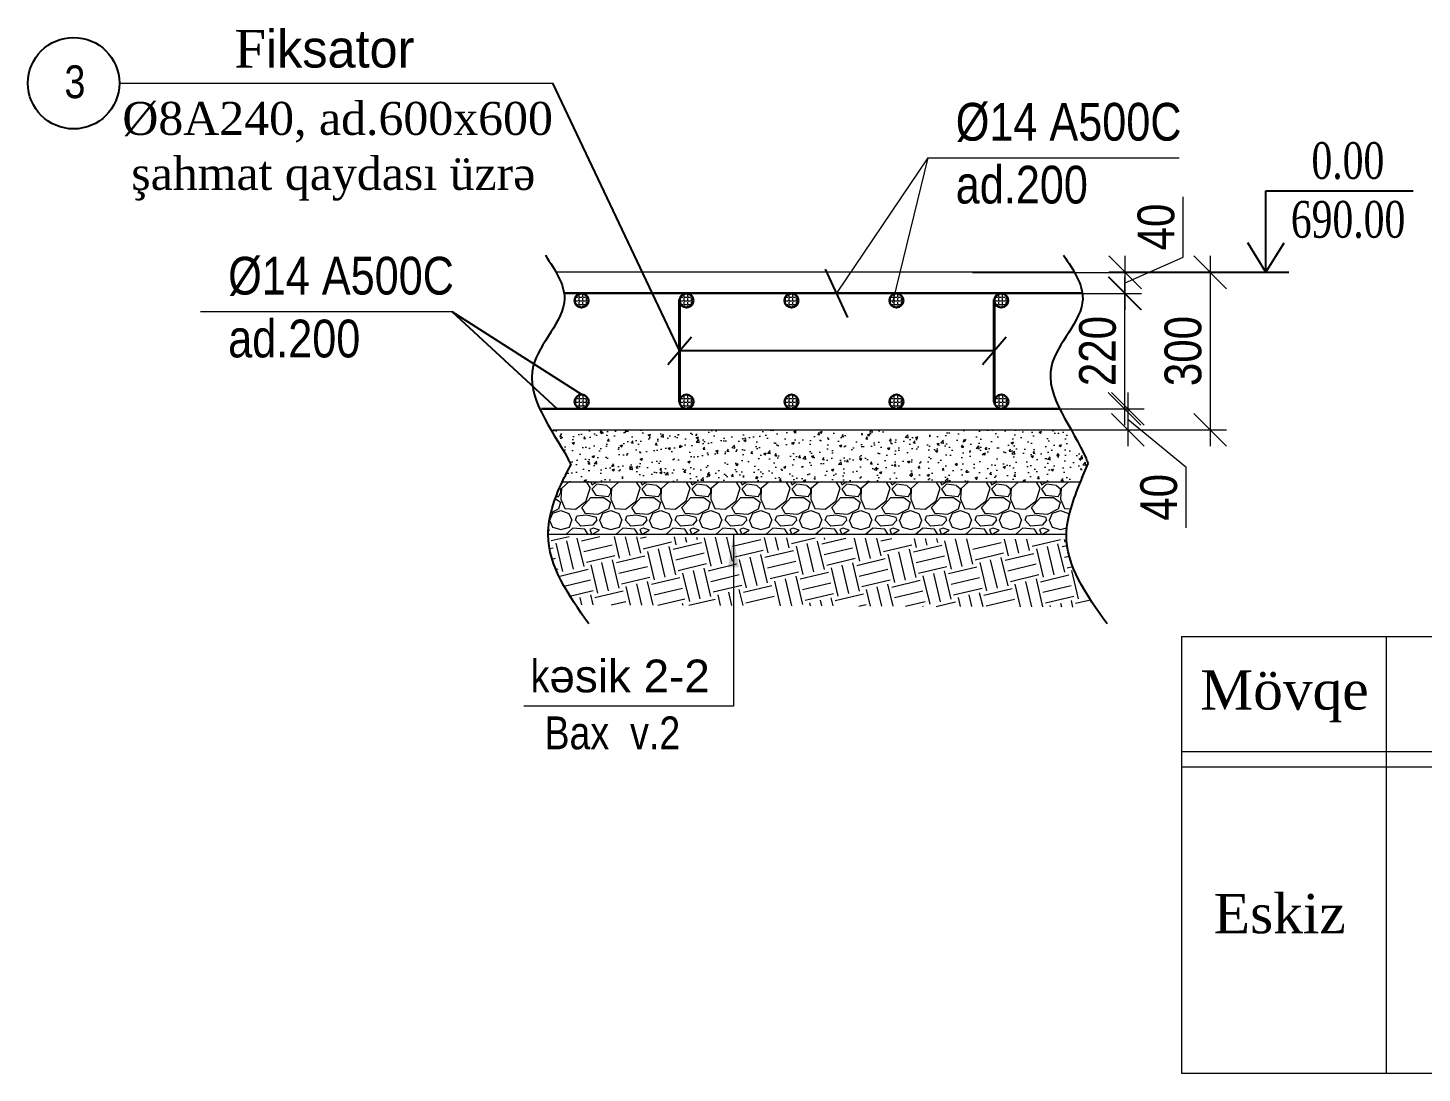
# Model space of a CAD drawing. Header units: millimetres. Extents: x 1067644 to 1117794, y -913136 to -692535.
# Drawn here: x 1099853 to 1110484, y -769873 to -761903 of the extents above; entities that cross this region are included whole.
import ezdxf

# ---------------------------------------------------------------- set-up
doc = ezdxf.new("R2010")
doc.units = ezdxf.units.MM
doc.layers.add('Annotation - Text', color=7, linetype='Continuous')
doc.layers.add('Text', color=7, linetype='Continuous')
doc.layers.add('xett', color=7, linetype='Continuous', lineweight=0)
doc.styles.add('400', font='times.ttf', dxfattribs={"width": 0.75, "height": 300})
doc.styles.add('A3_Times_AzLat', font='A3TI(LA).TTF')
doc.styles.get("Standard").update_dxf_attribs({"font": 'a3ar(la).ttf'})
doc.styles.add('Times New  Roman', font='times.ttf')
doc.styles.add('yazitipi', font='ARIALN.TTF')
doc.dimstyles.new('sevda', dxfattribs={"dimscale": 100, "dimtxt": 2.8, "dimasz": 2.5, "dimexe": 1.25, "dimexo": 0.625, "dimtad": 1, "dimtxsty": 'yazitipi', "dimblk": 'OBLIQUE', "dimcen": 2.5, "dimdle": 1.25, "dimclrd": 253, "dimclre": 253, "dimclrt": 73, "dimaunit": 1, "dimadec": 3, "dimazin": 0, "dimtfac": 1, "dimtmove": 1, "dimatfit": 3, "dimfxl": 1, "dimlwd": 13, "dimlwe": 13, "dimarcsym": 0})

# ---------------------------------------------------------------- blocks, each defined once
blk = doc.blocks.new('_Oblique')
at = {"color": 0, "linetype": 'ByBlock', "lineweight": -2}
blk.add_line((-0.5, -0.5), (0.5, 0.5), dxfattribs=at)
blk = doc.blocks.new('*D58')
at = {"color": 253, "lineweight": 13, "ltscale": 15, "transparency": 16777216}
for p, q in [((1108867, -763642), (1108867, -765092)), ((1107056, -763767), (1108992, -763767)), ((1107438, -764967), (1108992, -764967))]:
    blk.add_line(p, q, dxfattribs=at)
at = {"layer": 'Defpoints', "color": 0, "ltscale": 15, "transparency": 16777216}
for p in [(1106994, -763767), (1107376, -764967), (1108867, -764967)]:
    blk.add_point(p, dxfattribs=at)
at = {"color": 253, "lineweight": 13, "ltscale": 15, "transparency": 16777216, "xscale": 250, "yscale": 250, "zscale": 250}
for p, rotation in [((1108867, -763767), 90), ((1108867, -764967), 270)]:
    blk.add_blockref('_Oblique', p, dxfattribs=dict(at, rotation=rotation))
at = {"color": 73, "ltscale": 15, "transparency": 16777216, "insert": (1108662, -764367), "char_height": 280, "attachment_point": 5, "rotation": 90, "style": 'yazitipi'}
blk.add_mtext('300', dxfattribs=at)
blk = doc.blocks.new('*D59')
at = {"color": 253, "lineweight": 13, "ltscale": 15, "transparency": 16777216}
for p, q in [((1108662, -763652), (1108662, -763190)), ((1108219, -764052), (1108219, -763642)), ((1108219, -763847), (1108662, -763652)), ((1107680, -763767), (1108344, -763767)), ((1107684, -763927), (1108344, -763927))]:
    blk.add_line(p, q, dxfattribs=at)
at = {"layer": 'Defpoints', "color": 0, "ltscale": 15, "transparency": 16777216}
for p in [(1107617, -763767), (1108219, -763767), (1107621, -763927)]:
    blk.add_point(p, dxfattribs=at)
at = {"color": 253, "lineweight": 13, "ltscale": 15, "transparency": 16777216, "xscale": 250, "yscale": 250, "zscale": 250}
for p, rotation in [((1108219, -763767), 90), ((1108219, -763927), 270)]:
    blk.add_blockref('_Oblique', p, dxfattribs=dict(at, rotation=rotation))
at = {"color": 73, "ltscale": 15, "transparency": 16777216, "insert": (1108456, -763421), "char_height": 280, "attachment_point": 5, "rotation": 90, "style": 'yazitipi'}
blk.add_mtext('40', dxfattribs=at)
blk = doc.blocks.new('*D60')
at = {"color": 253, "lineweight": 13, "ltscale": 15, "transparency": 16777216}
for p, q in [((1108240, -764682), (1108240, -765092)), ((1107633, -764807), (1108365, -764807)), ((1108240, -764887), (1108682, -765251)), ((1107608, -764967), (1108365, -764967)), ((1108682, -765251), (1108682, -765714))]:
    blk.add_line(p, q, dxfattribs=at)
at = {"layer": 'Defpoints', "color": 0, "ltscale": 15, "transparency": 16777216}
for p in [(1107570, -764807), (1107546, -764967), (1108240, -764967)]:
    blk.add_point(p, dxfattribs=at)
at = {"color": 253, "lineweight": 13, "ltscale": 15, "transparency": 16777216, "xscale": 250, "yscale": 250, "zscale": 250}
for p, rotation in [((1108240, -764807), 90), ((1108240, -764967), 270)]:
    blk.add_blockref('_Oblique', p, dxfattribs=dict(at, rotation=rotation))
at = {"color": 73, "ltscale": 15, "transparency": 16777216, "insert": (1108477, -765483), "char_height": 280, "attachment_point": 5, "rotation": 90, "style": 'yazitipi'}
blk.add_mtext('40', dxfattribs=at)
blk = doc.blocks.new('*D61')
at = {"color": 253, "lineweight": 13, "ltscale": 15, "transparency": 16777216}
for p, q in [((1108215, -763802), (1108215, -764932)), ((1108072, -763927), (1108340, -763927)), ((1108072, -764807), (1108340, -764807))]:
    blk.add_line(p, q, dxfattribs=at)
at = {"layer": 'Defpoints', "color": 0, "ltscale": 15, "transparency": 16777216}
for p in [(1108010, -763927), (1108010, -764807), (1108215, -764807)]:
    blk.add_point(p, dxfattribs=at)
at = {"color": 253, "lineweight": 13, "ltscale": 15, "transparency": 16777216, "xscale": 250, "yscale": 250, "zscale": 250}
for p, rotation in [((1108215, -763927), 90), ((1108215, -764807), 270)]:
    blk.add_blockref('_Oblique', p, dxfattribs=dict(at, rotation=rotation))
at = {"color": 73, "ltscale": 15, "transparency": 16777216, "insert": (1108010, -764367), "char_height": 280, "attachment_point": 5, "rotation": 90, "style": 'yazitipi'}
blk.add_mtext('220', dxfattribs=at)

msp = doc.modelspace()

# ---------------------------------------------------------------- hatches: boundary and pattern name
at = {"lineweight": 9, "ltscale": 15}
h = msp.add_hatch(dxfattribs=at)
h.set_pattern_fill('ANGLE', color=256, scale=4)
h.set_pattern_definition([(0, (-2920196.903, 2275803.08), (0, 27.94), [20.32, -7.62]), (90, (-2920196.903, 2275803.08), (-27.94, 2e-15), [20.32, -7.62])])
edge = h.paths.add_edge_path()
edge.add_arc((1104075.003, -763981.652), 53.535, 0, 360)
h = msp.add_hatch(dxfattribs=at)
h.set_pattern_fill('ANGLE', color=256, scale=4)
h.set_pattern_definition([(0, (-2919396.903, 2275803.08), (0, 27.94), [20.32, -7.62]), (90, (-2919396.903, 2275803.08), (-27.94, 2e-15), [20.32, -7.62])])
edge = h.paths.add_edge_path()
edge.add_arc((1104875.003, -763981.652), 53.535, 0, 360)
h = msp.add_hatch(dxfattribs=at)
h.set_pattern_fill('ANGLE', color=256, scale=4)
h.set_pattern_definition([(0, (-2918596.903, 2275803.08), (0, 27.94), [20.32, -7.62]), (90, (-2918596.903, 2275803.08), (-27.94, 2e-15), [20.32, -7.62])])
edge = h.paths.add_edge_path()
edge.add_arc((1105675.003, -763981.652), 53.535, 0, 360)
h = msp.add_hatch(dxfattribs=at)
h.set_pattern_fill('ANGLE', color=256, scale=4)
h.set_pattern_definition([(0, (-2917796.903, 2275803.08), (0, 27.94), [20.32, -7.62]), (90, (-2917796.903, 2275803.08), (-27.94, 2e-15), [20.32, -7.62])])
edge = h.paths.add_edge_path()
edge.add_arc((1106475.003, -763981.652), 53.535, 0, 360)
h = msp.add_hatch(dxfattribs=at)
h.set_pattern_fill('ANGLE', color=256, scale=4)
h.set_pattern_definition([(0, (-2916996.903, 2275803.08), (0, 27.94), [20.32, -7.62]), (90, (-2916996.903, 2275803.08), (-27.94, 2e-15), [20.32, -7.62])])
edge = h.paths.add_edge_path()
edge.add_arc((1107275.003, -763981.652), 53.535, 0, 360)
h = msp.add_hatch(dxfattribs=at)
h.set_pattern_fill('ANGLE', color=256, scale=4)
h.set_pattern_definition([(0, (-2920196.313, 2275031.74), (0, 27.94), [20.32, -7.62]), (90, (-2920196.313, 2275031.74), (-27.94, 2e-15), [20.32, -7.62])])
edge = h.paths.add_edge_path()
edge.add_arc((1104075.592, -764752.991), 53.535, 0, 360)
h = msp.add_hatch(dxfattribs=at)
h.set_pattern_fill('ANGLE', color=256, scale=4)
h.set_pattern_definition([(0, (-2919396.313, 2275031.74), (0, 27.94), [20.32, -7.62]), (90, (-2919396.313, 2275031.74), (-27.94, 2e-15), [20.32, -7.62])])
edge = h.paths.add_edge_path()
edge.add_arc((1104875.592, -764752.991), 53.535, 0, 360)
h = msp.add_hatch(dxfattribs=at)
h.set_pattern_fill('ANGLE', color=256, scale=4)
h.set_pattern_definition([(0, (-2918596.313, 2275031.74), (0, 27.94), [20.32, -7.62]), (90, (-2918596.313, 2275031.74), (-27.94, 2e-15), [20.32, -7.62])])
edge = h.paths.add_edge_path()
edge.add_arc((1105675.592, -764752.991), 53.535, 0, 360)
h = msp.add_hatch(dxfattribs=at)
h.set_pattern_fill('ANGLE', color=256, scale=4)
h.set_pattern_definition([(0, (-2917796.313, 2275031.74), (0, 27.94), [20.32, -7.62]), (90, (-2917796.313, 2275031.74), (-27.94, 2e-15), [20.32, -7.62])])
edge = h.paths.add_edge_path()
edge.add_arc((1106475.592, -764752.991), 53.535, 0, 360)
h = msp.add_hatch(dxfattribs=at)
h.set_pattern_fill('ANGLE', color=256, scale=4)
h.set_pattern_definition([(0, (-2916996.313, 2275031.74), (0, 27.94), [20.32, -7.62]), (90, (-2916996.313, 2275031.74), (-27.94, 2e-15), [20.32, -7.62])])
edge = h.paths.add_edge_path()
edge.add_arc((1107275.592, -764752.991), 53.535, 0, 360)
at = {"lineweight": 5, "ltscale": 5}
h = msp.add_hatch(dxfattribs=at)
h.set_pattern_fill('AR-CONC', color=4)
h.set_pattern_definition([(50, (49306.65, 3199.1), (182.184669, -15.939086), [19.05, -209.55]), (355, (49306.65, 3199.1), (-35.243421, 191.056845), [15.24, -167.640584]), (100.451445, (49321.83, 3197.77), (146.941247, 175.117752), [16.19001, -178.090245]), (46.1842, (49306.65, 3249.9), (271.07904, -42.042328), [28.575, -314.325]), (96.635558, (49329.24, 3246.4), (237.404134, 247.426125), [24.285023, -267.13561]), (351.18415, (49306.65, 3249.9), (237.404134, 247.426125), [22.85997, -251.45973]), (21, (49332.05, 3237.2), (151.614391, -102.265198), [19.05, -209.55]), (326, (49332.05, 3237.2), (61.802028, 184.187966), [15.24, -167.64]), (71.451445, (49344.69, 3228.68), (213.41642, 81.92277), [16.19001, -178.089938]), (37.5, (49306.65, 3199.1), (3.0886033, 84.555039), [0, -165.608, 0, -170.18, 0, -168.275]), (7.5, (49306.65, 3199.1), (66.8196625, 100.180575), [0, -97.028, 0, -161.798, 0, -64.135]), (327.5, (49250.01, 3199.1), (135.590595, -5.728744), [0, -63.5, 0, -198.12, 0, -262.89]), (317.5, (49224.61, 3199.1), (148.129181, 25.426491), [0, -82.55, 0, -131.572, 0, -186.69])])
h.paths.add_polyline_path([(1107878.411, -765366.525), (1107910.718, -765300.452), (1107942.834, -765238.515), (1107913.243, -765166.592), (1107885.709, -765109.247), (1107855.016, -765051.687), (1107822.458, -764993.966), (1107806.735, -764966.525), (1103855.096, -764966.525), (1103887.246, -765022.844), (1103915.17, -765073.294), (1103941.295, -765123.606), (1103964.754, -765173.743), (1103991.151, -765238.574), (1103964.329, -765290.161), (1103935.01, -765348.989), (1103926.981, -765366.525)])
h = msp.add_hatch(dxfattribs=at)
h.set_pattern_fill('GRAVEL', color=161, scale=15)
h.set_pattern_definition([(228.0127875, (49580.972, 3580.102), (-3048.00000024, -3428.9999998), [51.25822, -5074.57255]), (184.969741, (49546.682, 3542.002), (4571.9999982, 381.0000217), [87.96071, -8708.10733]), (132.510447, (49459.052, 3534.382), (3810.0000016, -4190.99999854), [62.02223, -6140.20842]), (267.273689, (49310.462, 3439.132), (381.0000008, 7619.99999996), [80.10068, -7929.96561]), (292.8336542, (49306.652, 3359.122), (-1905.00000016, 4571.99999993), [78.54505, -7775.97116]), (357.273689, (49337.132, 3286.732), (-7619.99999996, 381.0000008), [80.10068, -7929.96561]), (37.6942405, (49417.142, 3282.922), (-4952.99999978, -3810.00000029), [105.92905, -10486.9673]), (72.2553284, (49500.962, 3347.692), (2667.00000072, 8381.99999977), [100.00793, -9900.78849]), (121.4295656, (49531.442, 3442.942), (-3048.00000043, 4952.99999973), [80.37195, -7956.83185]), (175.2363583, (49489.532, 3511.522), (4190.99999994, -381.00000066), [91.75699, -4496.09054]), (222.3974378, (49398.092, 3519.142), (-4571.99999985, -4191.00000016), [118.66169, -11747.51588]), (138.8140748, (49687.652, 3435.322), (-2666.9999998, 2286.0000002), [40.50068, -4009.58487]), (171.4692344, (49657.172, 3461.992), (4953.00000013, -761.99999914), [77.0523, -7628.19585]), (225, (49580.97, 3473.42), (-5e-14, -381), [53.8814, -484.93397]), (203.1985905, (49554.3, 3519.14), (1905, 761.9999999), [29.0162, -2872.59336]), (291.8014095, (49527.63, 3507.71), (-381, 1143), [41.03484, -2010.71295]), (30.9637565, (49542.87, 3469.61), (1143, 762), [66.64795, -2154.94472]), (161.565051, (49600.02, 3503.9), (762, -381), [48.19307, -1156.63472]), (16.3895403, (49306.652, 3507.712), (3810, 1143), [67.5132, -6683.824]), (70.346176, (49371.422, 3526.762), (-1524.00000014, -4190.99999995), [56.63984, -5607.33235]), (293.1985905, (49600.02, 3580.1), (-761.9999999, 1905), [58.03201, -2843.57754]), (343.6104597, (49622.882, 3526.762), (-3810.00000008, 1142.99999973), [67.5132, -6683.824]), (339.4439548, (49306.65, 3271.49), (-1905, 762), [65.10528, -3190.16015]), (294.7751406, (49367.612, 3248.632), (-1905.00000227, 4190.99999897), [54.55082, -5400.53901]), (66.8014095, (49603.83, 3199.1), (761.9999999, 1905), [58.03202, -2843.57754]), (17.3540246, (49626.692, 3252.442), (-4952.9999999, -1524.00000032), [63.86741, -6322.8564]), (69.4439548, (49417.14, 3199.1), (-762, -1905), [32.55264, -3222.71279]), (101.3099325, (49580.97, 3199.1), (-381, 1524), [19.42719, -1923.29924]), (165.9637565, (49577.16, 3218.15), (1143, -381), [78.54506, -1492.35819]), (186.009006, (49500.962, 3237.202), (3809.99999998, 381.0000002), [72.79005, -7206.20473]), (303.6900675, (49542.87, 3435.32), (-381, 762), [54.94858, -1318.76645]), (353.1572266, (49573.352, 3389.602), (6477.00000004, -761.99999966), [95.93351, -9497.40136]), (60.945396, (49668.602, 3378.172), (-1524, -2667), [39.22624, -3883.40885]), (90, (49687.65, 3412.46), (-381, 381), [22.86, -358.14]), (120.2564372, (49493.342, 3248.632), (1523.9999998, -2667.0000001), [52.93004, -5240.09112]), (48.0127875, (49466.672, 3294.352), (3048.00000025, 3428.9999998), [102.51643, -5023.31433]), (0, (49535.25, 3370.55), (381, 381), [99.06, -281.94]), (325.3048465, (49634.312, 3370.552), (3810.00000144, -2666.99999794), [60.24143, -5963.89751]), (254.054604, (49683.84, 3336.26), (-381, -1524), [55.47436, -2718.24751]), (207.6459754, (49668.602, 3282.922), (-7239.00000027, -3809.9999995), [90.32176, -8941.86966]), (175.4260787, (49588.592, 3241.012), (-4953, 381), [95.55442, -9459.87697])])
h.paths.add_polyline_path([(1103926.834, -765366.525), (1103913.795, -765394.739), (1103895.611, -765437.242), (1103878.76, -765480.457), (1103863.518, -765524.225), (1103850.157, -765568.388), (1103838.952, -765612.788), (1103830.178, -765657.267), (1103824.109, -765701.667), (1103821.018, -765745.83), (1103821.089, -765766.525), (1107772.602, -765766.525), (1107772.756, -765743.242), (1107775.356, -765705.576), (1107780.14, -765667.727), (1107786.939, -765629.794), (1107795.583, -765591.875), (1107805.901, -765554.067), (1107817.722, -765516.468), (1107830.878, -765479.178), (1107845.198, -765442.293), (1107860.511, -765405.912), (1107876.647, -765370.132), (1107878.372, -765366.525)])
at = {"layer": 'Annotation - Text', "lineweight": 5, "ltscale": 20}
h = msp.add_hatch(dxfattribs=at)
h.set_pattern_fill('EARTH', color=253, scale=35, angle=-76.6397816)
h.set_pattern_definition([(283.360218, (49306.65, 3199.1), (267.590996, -164.8793), [222.25, -222.25]), (283.360218, (49387.74, 3218.36), (267.590996, -164.8793), [222.25, -222.25]), (283.360218, (49468.83, 3237.62), (267.590996, -164.8793), [222.25, -222.25]), (13.360218, (49502.28, 3217), (164.8793, 267.590996), [222.25, -222.25]), (13.360218, (49521.54, 3135.92), (164.8793, 267.590996), [222.25, -222.25]), (13.360218, (49540.8, 3054.83), (164.8793, 267.590996), [222.25, -222.25])])
h.paths.add_polyline_path([(1104019.747, -766287.579), (1104029.463, -766302.14), (1107992.871, -766319.789), (1107987.038, -766311.169), (1107964.44, -766276.952), (1107942.477, -766242.646), (1107921.275, -766208.234), (1107900.962, -766173.699), (1107881.666, -766139.023), (1107863.512, -766104.189), (1107846.628, -766069.178), (1107831.141, -766033.973), (1107817.177, -765998.556), (1107804.865, -765962.911), (1107794.33, -765927.018), (1107785.7, -765890.861), (1107779.102, -765854.422), (1107774.663, -765817.684), (1107773.837, -765803.471), (1103821.132, -765778.936), (1103821.169, -765789.602), (1103824.586, -765832.923), (1103831.072, -765875.818), (1103840.424, -765918.316), (1103852.436, -765960.443), (1103866.903, -766002.23), (1103883.622, -766043.705), (1103902.387, -766084.895), (1103922.994, -766125.83), (1103945.238, -766166.537), (1103968.915, -766207.045), (1103993.82, -766247.383)])

# ---------------------------------------------------------------- linework, layer by layer
at = {"ltscale": 15}
for p, q in [((1104822.058, -764363.36), (1103856.114, -762324.201)), ((1106104.026, -764111.683), (1105934.403, -763741.367)), ((1108094.317, -763766.525), (1109468.66, -763766.525)), ((1103084.351, -764066.06), (1103889.056, -764806.525)), ((1103084.351, -764066.06), (1104075.592, -764699.456)), ((1104732.306, -764468.911), (1104911.809, -764257.809)), ((1107132.306, -764468.911), (1107311.809, -764257.809)), ((1104822.058, -764363.36), (1107222.058, -764363.36))]:
    msp.add_line(p, q, dxfattribs=at)
at = {"color": 0}
msp.add_line((1109292.424, -763766.525), (1109292.424, -763145.127), dxfattribs=at)
at = {"color": 7}
msp.add_line((1109292.424, -763145.127), (1110416.793, -763145.127), dxfattribs=at)
at = {"lineweight": 40, "ltscale": 15}
for p, q in [((1104822.058, -764752.991), (1104822.058, -763973.729)), ((1107222.058, -764752.991), (1107222.058, -763973.729))]:
    msp.add_line(p, q, dxfattribs=at)
at = {"color": 1, "lineweight": 9, "ltscale": 5}
for p, q in [((1107878.331, -765366.525), (1103926.687, -765366.525)), ((1107772.317, -765766.525), (1103820.673, -765766.525))]:
    msp.add_line(p, q, dxfattribs=at)
at = {"color": 2, "lineweight": 13, "ltscale": 3}
for p, q in [((1108650.08, -766544.219), (1108650.08, -769873.35)), ((1108650.08, -766544.219), (1117269.044, -766544.219)), ((1110213.414, -769873.35), (1110213.414, -766544.219)), ((1108650.08, -767420.03), (1117269.044, -767420.03)), ((1108650.08, -767537.552), (1117269.044, -767537.552)), ((1108650.08, -769873.35), (1117269.044, -769873.35))]:
    msp.add_line(p, q, dxfattribs=at)
at = {"color": 7, "ltscale": 15}
for points in [[(1109292.424, -763766.525), (1109153.822, -763542.181)], [(1109292.424, -763766.525), (1109431.026, -763542.181)]]:
    msp.add_lwpolyline(points, dxfattribs=at)
at = {"color": 3, "lineweight": 15, "ltscale": 15}
for points in [[(1107832.501, -763766.525), (1103880.857, -763766.525)], [(1103855.078, -764966.525), (1107806.722, -764966.525)]]:
    msp.add_lwpolyline(points, dxfattribs=at)
at = {"lineweight": 30, "ltscale": 15}
for points in [[(1107893.299, -763926.525), (1103941.655, -763926.525)], [(1103768.019, -764806.525), (1107719.662, -764806.525)]]:
    msp.add_lwpolyline(points, dxfattribs=at)
at = {"ltscale": 15}
msp.add_circle((1100201.859, -762324.201), 348.829, dxfattribs=at)
at = {"lineweight": 30, "ltscale": 15}
for centre in [(1104075.003, -763981.652), (1104875.003, -763981.652), (1105675.003, -763981.652), (1106475.003, -763981.652), (1107275.003, -763981.652), (1104075.592, -764752.991), (1104875.592, -764752.991), (1105675.592, -764752.991), (1106475.592, -764752.991), (1107275.592, -764752.991)]:
    msp.add_circle(centre, 53.535, dxfattribs=at)
at = {"ltscale": 15}
for points, knots in [([(1103798.69, -763636.988), (1103872.618, -763748.046), (1104062.281, -764032.964), (1103495.625, -764528.619), (1103862.983, -764980.863), (1103986.488, -765217.007), (1103994.45, -765232.229)], [0, 0, 0, 0, 361.980962824, 928.655094944, 1680.73233635, 1732.55207139, 1732.55207139, 1732.55207139, 1732.55207139]), ([(1107750.334, -763636.988), (1107824.563, -763747.915), (1108014.995, -764032.496), (1107439.004, -764532.235), (1107836.055, -764966.255), (1107931.882, -765211.281), (1107936.735, -765223.69)], [0, 0, 0, 0, 361.980962824, 928.655094944, 1680.73233635, 1720.853094364, 1720.853094364, 1720.853094364, 1720.853094364]), ([(1104129.598, -766447.511), (1103975.286, -766227.643), (1103735.58, -765886.103), (1103884.586, -765442.061), (1103971.325, -765276.395), (1103994.45, -765232.229)], [0, 0, 0, 0, 747.78077882, 1161.591063032, 1312.014978697, 1312.014978697, 1312.014978697, 1312.014978697]), ([(1108081.242, -766447.511), (1107924.663, -766226.598), (1107681.435, -765883.435), (1107845.485, -765444.806), (1107917.244, -765270.921), (1107936.735, -765223.69)], [0, 0, 0, 0, 747.78077882, 1161.591063032, 1315.90536417, 1315.90536417, 1315.90536417, 1315.90536417])]:
    msp.add_open_spline(points, degree=3, knots=knots, dxfattribs=at)
at = {"layer": 'xett', "lineweight": 0}
msp.add_line((1106716.03, -762892.427), (1106019.215, -763926.525), dxfattribs=at)
for points in [[(1100550.688, -762324.201), (1100550.688, -762324.201), (1103856.114, -762324.201)], [(1106716.03, -762892.427), (1106444.797, -763995.612)], [(1106716.03, -762892.427), (1106716.03, -762892.427), (1108632.04, -762892.427)], [(1101168.342, -764066.06), (1101168.342, -764066.06), (1103084.351, -764066.06)]]:
    msp.add_lwpolyline(points, dxfattribs=at)

# ---------------------------------------------------------------- texts
at = {"color": 0, "lineweight": 25, "ltscale": 0.5, "char_height": 249.99, "width": 9290.73146, "attachment_point": 1}
for s, insert in [('{\\fArial Narrow|b0|i0|c238|p34;3}', (1100132.029, -762188.373)), ('{\\fArial Narrow|b0|i0|c238|p34;k\\fArial|b0|i0|c238|p34;əsik 2-2}', (1103686.517, -766719.841)), ('{\\fArial Narrow|b0|i0|c238|p34;Bax  v.2}', (1103792.123, -767153.618))]:
    msp.add_mtext(s, dxfattribs=dict(at, insert=insert))
at = {"lineweight": 9, "char_height": 280, "width": 23109.77763, "style": '400'}
for s, insert, attachment_point in [('{\\fTimes New Roman|b0|i0|c238|p18;0.0}0', (1109640.39, -762774.113), 1), ('{\\fTimes New Roman|b0|i0|c238|p18;690.00}', (1110355.503, -763222.54), 3)]:
    msp.add_mtext(s, dxfattribs=dict(at, insert=insert, attachment_point=attachment_point))
at = {"color": 0, "lineweight": 0, "char_height": 300, "attachment_point": 5}
for s, insert in [('{\\fTimes New Roman|b0|i0|c238|p18;Mövqe}', (1109434.648, -766999.88)), ('{\\fTimes New Roman|b0|i0|c238|p18;Eskiz}', (1109398.55, -768658.895))]:
    msp.add_mtext(s, dxfattribs=dict(at, insert=insert))
at = {"layer": 'Text', "ltscale": 30, "insert": (1101426.302, -762209.46), "char_height": 287.5392, "attachment_point": 7, "style": 'A3_Times_AzLat'}
msp.add_mtext_dynamic_manual_height_columns('{\\fTimes New Roman|b0|i0|c238|p18;F}iksator', width=1.63272, gutter_width=1.25, heights=[0], dxfattribs=at)
at = {"layer": 'Text', "ltscale": 30, "insert": (1100356.337, -763221.007), "char_height": 287.5392, "attachment_point": 7, "style": 'Times New  Roman'}
msp.add_mtext(' {\\fTimes New Roman|b0|i0|c238|p18; \\fTimes New Roman|b0|i0|c204|p18;\\H0.875x;%%C8A\\fTimes New Roman|b0|i0|c238|p18;240\\fTimes New Roman|b0|i0|c204|p18;, \\fTimes New Roman|b0|i0|c238|p18;ad.\\fTimes New Roman|b0|i0|c204|p18;6\\fTimes New Roman|b0|i0|c238|p18;00x\\fTimes New Roman|b0|i0|c204|p18;6\\fTimes New Roman|b0|i0|c238|p18;00\\fTimes New Roman|b0|i0|c204|p18;\\P   \\fTimes New Roman|b0|i0|c238|p18;şahmat qaydası üzrə}', dxfattribs=at)
at = {"layer": 'Text', "ltscale": 30, "char_height": 287.5392, "width": 3053.17713, "attachment_point": 1, "style": 'Times New  Roman'}
for insert in [(1106927.972, -762474.774), (1101380.284, -763648.407)]:
    msp.add_mtext('{\\fArial Narrow|b0|i0|c0|p34;%%C1\\fArial Narrow|b0|i0|c238|p34;4\\fArial Narrow|b0|i0|c0|p34; A\\fArial Narrow|b0|i0|c238|p34;500C  \\Pad.200}', dxfattribs=dict(at, insert=insert))

# ---------------------------------------------------------------- dimensions: what is measured, and where the dimension line sits
at = {"ltscale": 15}
for base, p1, p2, picture, middle in [((1108219.483, -763766.525), (1107621.207, -763926.525), (1107617.021, -763766.525), '*D59', (1108661.654, -763589.736)), ((1108239.967, -764966.525), (1107570.254, -764806.525), (1107545.584, -764966.525), '*D60', (1108682.138, -765313.91))]:
    dim = msp.add_linear_dim(base=base, p1=p1, p2=p2, angle=90, dimstyle='sevda', override={"dimlfac": 0.25}, dxfattribs=at)
    dim.commit()
    dim.dimension.update_dxf_attribs({"geometry": picture, "text_midpoint": middle, "dimtype": 160})
for base, p1, p2, picture, middle in [((1108867.175, -764966.525), (1106993.957, -763766.525), (1107375.919, -764966.525), '*D58', (1108661.714, -764366.525)), ((1108215.297, -764806.525), (1108009.909, -763926.525), (1108009.909, -764806.525), '*D61', (1108009.836, -764366.525))]:
    dim = msp.add_linear_dim(base=base, p1=p1, p2=p2, angle=90, dimstyle='sevda', override={"dimlfac": 0.25}, dxfattribs=at)
    dim.commit()
    dim.dimension.update_dxf_attribs({"geometry": picture, "text_midpoint": middle})

# ---------------------------------------------------------------- leaders
msp.add_leader([(1105232.615, -765766.525), (1105232.615, -767075.881), (1103633.57, -767075.881)], dimstyle='sevda', override={"dimgap": 0.625, "dimtad": 0}, dxfattribs=at)

doc.saveas('drawing.dxf')
